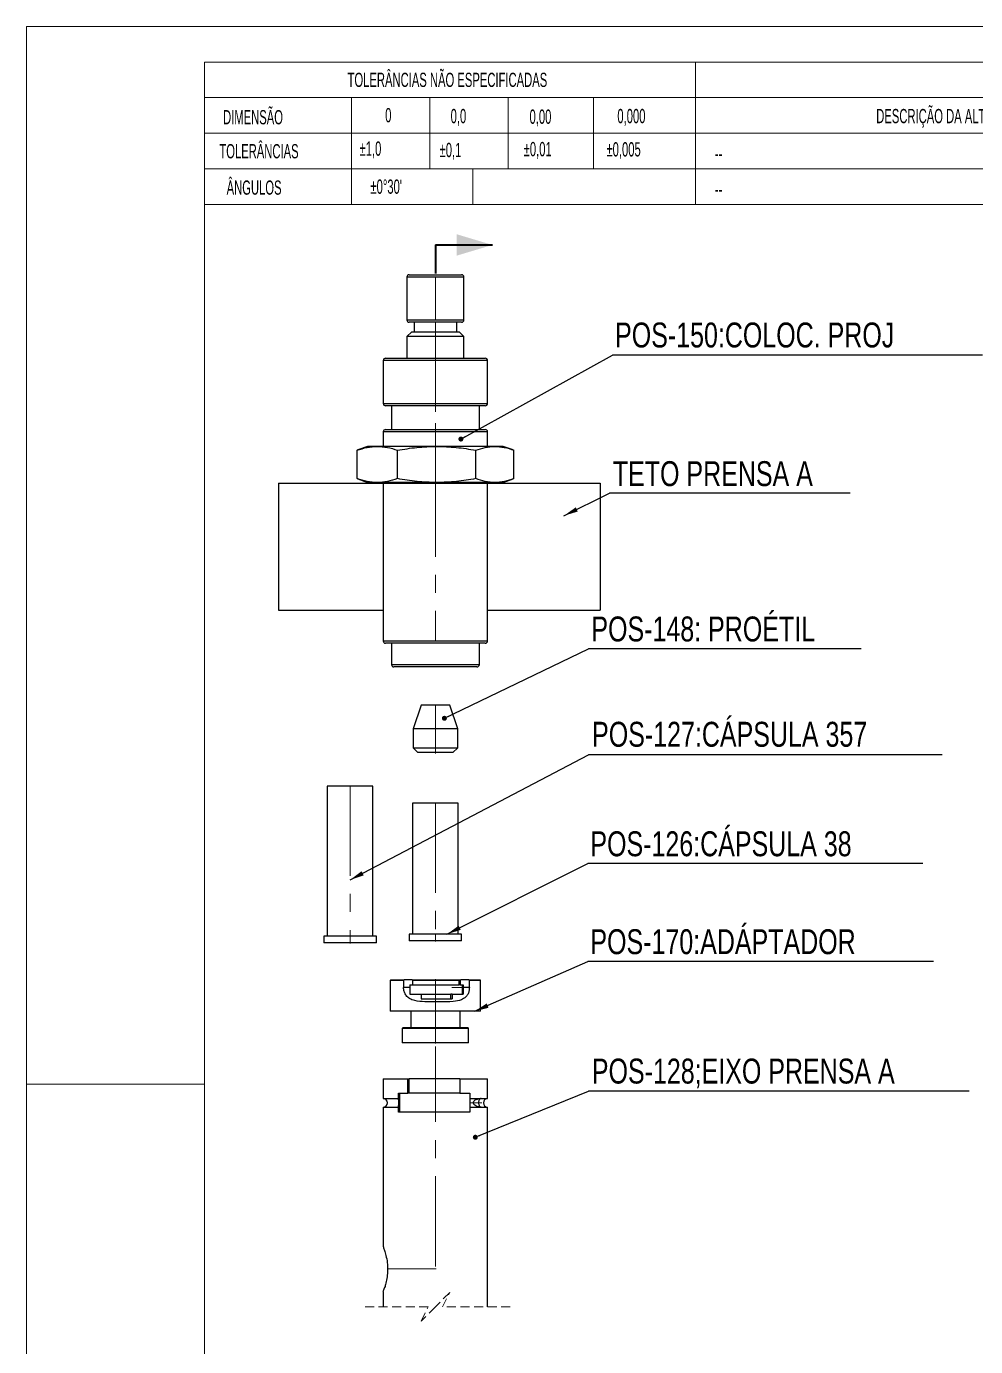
# Model space of a CAD drawing. Header units: millimetres. Extents: x 0 to 315, y 1 to 446.
# Drawn here: x 0 to 200, y 168 to 446 of the extents above; entities that cross this region are included whole.
import ezdxf

# ---------------------------------------------------------------- set-up
doc = ezdxf.new("R2010")
doc.units = ezdxf.units.MM
doc.header["$LTSCALE"] = 1.5
for name, pattern in [('CENTERX2', [20.32, 12.7, -2.54, 2.54, -2.54]), ('HIDDEN', [1.905, 1.27, -0.635]), ('PHANTOM', [12.7, 6.35, -1.27, 1.27, -1.27, 1.27, -1.27])]:
    doc.linetypes.add(name, pattern=pattern)
doc.layers.add('COTAS', color=7, linetype='Continuous')
doc.styles.add('SLDTEXTSTYLE1', font='TXT', dxfattribs={"width": 0.75})
doc.styles.add('SLDTEXTSTYLE2', font='TXT', dxfattribs={"width": 0.589474})
doc.dimstyles.new('SLDDIMSTYLE0', dxfattribs={"dimtxt": 0.18, "dimasz": 1.05, "dimexe": 0, "dimexo": 0.0625, "dimgap": 0, "dimtad": 0, "dimtih": 1, "dimtoh": 1, "dimdec": 0, "dimrnd": 1e-09, "dimzin": 0, "dimdsep": 46, "dimtxsty": 'Standard', "dimblk1": 'DOT', "dimblk2": 'DOT', "dimsah": 1, "dimcen": 0.09, "dimadec": 0, "dimazin": 0, "dimtfac": 1.05, "dimtdec": 0, "dimtofl": 0, "dimtmove": 0, "dimatfit": 3, "dimldrblk": 'DOT', "dimfxl": 0, "dimfrac": 2, "dimtolj": 1, "dimtzin": 0, "dimarcsym": 0})
doc.dimstyles.new('SLDDIMSTYLE1', dxfattribs={"dimtxt": 0.18, "dimasz": 3, "dimexe": 0, "dimexo": 0.0625, "dimgap": 0, "dimtad": 0, "dimtih": 1, "dimtoh": 1, "dimdec": 0, "dimrnd": 1e-09, "dimzin": 0, "dimdsep": 46, "dimtxsty": 'Standard', "dimsah": 1, "dimcen": 0.09, "dimadec": 0, "dimazin": 0, "dimtfac": 3, "dimtdec": 0, "dimtofl": 0, "dimtmove": 0, "dimatfit": 3, "dimfxl": 0, "dimfrac": 2, "dimtolj": 1, "dimtzin": 0, "dimarcsym": 0})

# ---------------------------------------------------------------- blocks, each defined once
blk = doc.blocks.new('Bloco2')
at = {"color": 7, "linetype": 'Continuous', "lineweight": 18}
for p, q in [((315.06, 445.59), (0.06, 445.59)), ((0.06, 445.59), (0.06, 0.09)), ((307.56, 438.09), (37.56, 438.09)), ((37.56, 438.09), (37.56, 7.59)), ((0.06, 222.84), (37.56, 222.84))]:
    blk.add_line(p, q, dxfattribs=at)
blk = doc.blocks.new('SW_BROKEN_VIEW_0')
at = {"color": 0, "linetype": 'Continuous'}
for p, q in [((0, 0), (0, -26.76)), ((0, 0), (67.75, 0)), ((67.75, 0), (67.75, -26.76)), ((0, -26.76), (22.08, -26.76)), ((43.99, -26.76), (67.75, -26.76))]:
    blk.add_line(p, q, dxfattribs=at)
blk = doc.blocks.new('SW_NOTE_0_2')
at = {"layer": 'COTAS', "color": 0}
blk.add_line((77.92, 0), (0, 0), dxfattribs=at)
at = {"layer": 'COTAS', "color": 0, "insert": (0.56, 6.89), "char_height": 5.25, "attachment_point": 1, "style": 'SLDTEXTSTYLE1'}
blk.add_mtext('POS-150:COLOC. PROJ', dxfattribs=at)
blk = doc.blocks.new('_Dot')
at = {"color": 0, "linetype": 'ByBlock', "lineweight": -2}
blk.add_line((-0.5, 0), (-1, 0), dxfattribs=at)
at = {"color": 0, "linetype": 'ByBlock', "const_width": 0.5}
blk.add_lwpolyline([(-0.25, 0, 1), (0.25, 0, 1)], format="xyb", close=True, dxfattribs=at)
blk = doc.blocks.new('SW_NOTE_0_3')
at = {"layer": 'COTAS', "color": 0}
blk.add_line((50.65, 0), (0, 0), dxfattribs=at)
at = {"layer": 'COTAS', "color": 0, "insert": (0.67, 6.77), "char_height": 5.25, "attachment_point": 1, "style": 'SLDTEXTSTYLE1'}
blk.add_mtext('TETO PRENSA A', dxfattribs=at)
blk = doc.blocks.new('SW_NOTE_0_4')
at = {"layer": 'COTAS', "color": 0}
blk.add_line((57.38, 0), (0, 0), dxfattribs=at)
at = {"layer": 'COTAS', "color": 0, "insert": (0.58, 6.79), "char_height": 5.25, "attachment_point": 1, "style": 'SLDTEXTSTYLE1'}
blk.add_mtext('POS-148: PROÉTIL', dxfattribs=at)
blk = doc.blocks.new('SW_NOTE_0_5')
at = {"layer": 'COTAS', "color": 0}
blk.add_line((70.6, 0), (0, 0), dxfattribs=at)
at = {"layer": 'COTAS', "color": 0, "insert": (0.56, 6.8), "char_height": 5.25, "attachment_point": 1, "style": 'SLDTEXTSTYLE1'}
blk.add_mtext('POS-126:CÁPSULA 38', dxfattribs=at)
blk = doc.blocks.new('SW_NOTE_0_6')
at = {"layer": 'COTAS', "color": 0}
blk.add_line((74.48, 0), (0, 0), dxfattribs=at)
at = {"layer": 'COTAS', "color": 0, "insert": (0.73, 6.95), "char_height": 5.25, "attachment_point": 1, "style": 'SLDTEXTSTYLE1'}
blk.add_mtext('POS-127:CÁPSULA 357', dxfattribs=at)
blk = doc.blocks.new('SW_NOTE_0_7')
at = {"layer": 'COTAS', "color": 0}
blk.add_line((72.82, 0), (0, 0), dxfattribs=at)
at = {"layer": 'COTAS', "color": 0, "insert": (0.56, 6.78), "char_height": 5.25, "attachment_point": 1, "style": 'SLDTEXTSTYLE1'}
blk.add_mtext('POS-170:ADÁPTADOR', dxfattribs=at)
blk = doc.blocks.new('SW_NOTE_0_8')
at = {"layer": 'COTAS', "color": 0}
blk.add_line((80.15, 0), (0, 0), dxfattribs=at)
at = {"layer": 'COTAS', "color": 0, "insert": (0.68, 6.88), "char_height": 5.25, "attachment_point": 1, "style": 'SLDTEXTSTYLE1'}
blk.add_mtext('POS-128;EIXO PRENSA A', dxfattribs=at)

msp = doc.modelspace()

# ---------------------------------------------------------------- linework, layer by layer
at = {"color": 7, "linetype": 'Continuous', "lineweight": 18}
for p, q in [((307.51, 438.53), (37.51, 438.53)), ((37.51, 408.53), (37.51, 438.53)), ((140.93, 408.53), (140.93, 438.53)), ((37.51, 431.03), (140.93, 431.03)), ((68.46, 408.53), (68.46, 431.03)), ((84.96, 416.03), (84.96, 431.03)), ((101.46, 416.03), (101.46, 431.03)), ((119.46, 416.03), (119.46, 431.03)), ((140.93, 431.03), (307.51, 431.03)), ((37.51, 423.53), (140.93, 423.53)), ((140.93, 423.53), (307.51, 423.53)), ((37.51, 416.03), (140.93, 416.03)), ((94.05, 416.03), (94.05, 408.53)), ((140.93, 416.03), (307.51, 416.03)), ((37.51, 408.53), (140.93, 408.53)), ((140.93, 408.53), (307.51, 408.53))]:
    msp.add_line(p, q, dxfattribs=at)
at = {"color": 7, "linetype": 'PHANTOM', "lineweight": 35}
msp.add_line((86.17, 400.01), (86.17, 394.01), dxfattribs=at)
at = {"color": 7, "linetype": 'Continuous', "lineweight": 35}
msp.add_line((86.17, 400.01), (98.17, 400.01), dxfattribs=at)
at = {"color": 7, "linetype": 'Continuous', "lineweight": 25}
for p, q in [((80.17, 393.24), (80.17, 384.24)), ((80.67, 393.74), (91.67, 393.74)), ((92.17, 384.24), (92.17, 393.24)), ((91.25, 383.74), (80.67, 383.74)), ((81.67, 383.74), (81.67, 381.74)), ((90.67, 381.74), (90.67, 383.74)), ((91.67, 383.74), (91.25, 383.74)), ((81.17, 381.74), (80.17, 380.74)), ((81.17, 381.74), (91.17, 381.74)), ((92.17, 380.74), (91.17, 381.74)), ((80.17, 380.74), (80.17, 376.14)), ((92.17, 380.74), (80.17, 380.74)), ((92.17, 376.14), (92.17, 380.74)), ((75.17, 375.64), (75.17, 366.64)), ((75.67, 376.14), (96.67, 376.14)), ((97.17, 366.64), (97.17, 375.64)), ((82.16, 366.14), (75.67, 366.14)), ((76.92, 366.14), (76.92, 361.14)), ((96.67, 366.14), (82.16, 366.14)), ((95.42, 361.14), (95.42, 366.14)), ((75.17, 360.64), (75.17, 357.58)), ((75.67, 361.14), (96.67, 361.14)), ((97.17, 357.58), (97.17, 360.64)), ((69.82, 356.82), (69.66, 356.78)), ((69.66, 350.79), (69.66, 356.78)), ((71.87, 357.58), (69.82, 356.83)), ((73.91, 357.58), (71.87, 357.58)), ((86.42, 357.58), (73.91, 357.58)), ((78.16, 350.79), (78.16, 356.78)), ((98.68, 357.58), (86.42, 357.58)), ((94.67, 350.79), (94.67, 356.78)), ((100.47, 357.58), (98.68, 357.58)), ((102.52, 356.83), (100.47, 357.58)), ((102.68, 350.79), (102.68, 356.78)), ((69.66, 350.79), (69.82, 350.74)), ((69.82, 350.73), (71.87, 349.98)), ((100.47, 349.98), (102.52, 350.73)), ((73.91, 349.98), (71.87, 349.98)), ((73.82, 349.98), (74.08, 349.95)), ((86.42, 349.98), (73.91, 349.98)), ((74.08, 349.95), (98.28, 349.95)), ((75.17, 349.95), (75.17, 316.64)), ((98.68, 349.98), (86.42, 349.98)), ((97.17, 316.64), (97.17, 349.95)), ((98.28, 349.95), (98.55, 349.98)), ((100.47, 349.98), (98.68, 349.98)), ((82.16, 316.14), (75.67, 316.14)), ((76.92, 316.14), (76.92, 311.64)), ((96.67, 316.14), (82.16, 316.14)), ((95.42, 311.64), (95.42, 316.14)), ((82.83, 311.14), (77.42, 311.14)), ((94.92, 311.14), (82.83, 311.14)), ((83.17, 303.09), (81.47, 298.09)), ((86.17, 303.09), (83.17, 303.09)), ((89.17, 303.09), (86.17, 303.09)), ((90.87, 298.09), (89.17, 303.09)), ((81.47, 298.09), (81.47, 294.09)), ((86.17, 298.09), (81.47, 298.09)), ((90.87, 298.09), (86.17, 298.09)), ((90.87, 294.09), (90.87, 298.09)), ((81.47, 294.09), (82.47, 293.09)), ((81.47, 294.09), (86.17, 294.09)), ((86.17, 293.09), (82.47, 293.09)), ((86.17, 294.09), (90.87, 294.09)), ((89.87, 293.09), (86.17, 293.09)), ((89.87, 293.09), (90.87, 294.09)), ((63.38, 286.05), (63.38, 254.45)), ((72.98, 286.05), (63.38, 286.05)), ((72.98, 254.45), (72.98, 286.05)), ((81.37, 282.46), (81.37, 254.86)), ((81.42, 282.46), (81.37, 282.46)), ((90.97, 282.46), (81.42, 282.46)), ((90.97, 254.86), (90.97, 282.46)), ((62.63, 254.45), (62.63, 253.05)), ((73.73, 254.45), (62.63, 254.45)), ((73.73, 253.05), (62.63, 253.05)), ((73.73, 253.05), (73.73, 254.45)), ((80.67, 254.86), (80.67, 253.46)), ((80.73, 254.86), (80.67, 254.86)), ((80.73, 253.46), (80.67, 253.46)), ((91.67, 254.86), (80.73, 254.86)), ((91.67, 253.46), (80.73, 253.46)), ((91.67, 253.46), (91.67, 254.86)), ((76.77, 245.21), (76.67, 245.11)), ((76.67, 245.11), (76.67, 238.61)), ((79.47, 245.11), (76.67, 245.11)), ((76.77, 245.21), (79.61, 245.21)), ((79.47, 245.11), (79.61, 245.21)), ((79.47, 245.11), (79.47, 243.61)), ((81.3, 245.21), (79.61, 245.21)), ((81.3, 245.21), (81.4, 245.11)), ((81.3, 245.21), (91.27, 245.21)), ((81.4, 244.21), (81.4, 245.11)), ((91.17, 245.11), (81.4, 245.11)), ((91.17, 245.11), (91.27, 245.21)), ((91.17, 244.21), (91.17, 245.11)), ((91.39, 245.11), (91.17, 245.11)), ((91.27, 245.21), (91.49, 245.21)), ((91.39, 245.11), (91.49, 245.21)), ((91.39, 245.11), (91.39, 244.21)), ((93.18, 245.21), (91.49, 245.21)), ((93.18, 245.21), (93.32, 245.11)), ((93.18, 245.21), (95.57, 245.21)), ((93.32, 243.61), (93.32, 245.11)), ((95.67, 245.11), (93.32, 245.11)), ((95.67, 245.11), (95.57, 245.21)), ((95.67, 238.61), (95.67, 245.11)), ((80.8, 243.61), (79.47, 243.61)), ((80.8, 244.21), (81.4, 244.21)), ((80.8, 244.21), (80.8, 243.61)), ((80.81, 242.21), (83.16, 242.21)), ((81.4, 244.21), (91.17, 244.21)), ((83.16, 242.21), (89.42, 242.21)), ((89.42, 241.21), (89.42, 242.21)), ((89.66, 242.21), (89.42, 242.21)), ((89.66, 242.21), (92.01, 242.21)), ((91.39, 244.21), (91.17, 244.21)), ((91.39, 244.21), (91.99, 244.21)), ((91.77, 244.21), (91.77, 242.21)), ((91.99, 244.21), (91.99, 243.61)), ((93.32, 243.61), (91.99, 243.61)), ((83.19, 241.21), (89.69, 241.21)), ((86.5, 238.61), (76.67, 238.61)), ((80.97, 238.61), (80.97, 235.21)), ((95.67, 238.61), (86.5, 238.61)), ((91.37, 235.21), (91.37, 238.61)), ((79.37, 235.21), (79.17, 235.01)), ((79.17, 235.01), (79.17, 232.01)), ((86.41, 235.01), (79.17, 235.01)), ((79.37, 235.21), (86.41, 235.21)), ((86.41, 235.21), (92.97, 235.21)), ((93.17, 235.01), (86.41, 235.01)), ((93.17, 235.01), (92.97, 235.21)), ((93.17, 232.01), (93.17, 235.01)), ((86.41, 232.01), (79.17, 232.01)), ((93.17, 232.01), (86.41, 232.01)), ((75.17, 224.36), (75.17, 220.26)), ((75.17, 224.36), (80.34, 224.36)), ((80.34, 221.36), (80.34, 224.36)), ((80.34, 224.36), (80.67, 224.36)), ((80.67, 221.36), (80.67, 224.36)), ((91.33, 224.36), (80.67, 224.36)), ((91.33, 224.36), (91.33, 221.36)), ((91.33, 224.36), (97.17, 224.36)), ((97.17, 220.26), (97.17, 224.36)), ((75.17, 220.26), (78.39, 220.26)), ((78.39, 220.26), (78.39, 221.36)), ((78.39, 221.36), (80.34, 221.36)), ((78.67, 217.36), (78.67, 221.36)), ((80.67, 221.36), (80.34, 221.36)), ((91.33, 221.36), (80.67, 221.36)), ((91.33, 221.36), (93.39, 221.36)), ((93.39, 221.36), (93.39, 220.26)), ((93.39, 220.26), (95.79, 220.26)), ((95.79, 220.26), (97.17, 220.26)), ((75.17, 218.46), (75.17, 189.14)), ((75.17, 218.46), (78.39, 218.46)), ((78.39, 217.36), (78.39, 218.46)), ((93.39, 217.36), (78.39, 217.36)), ((93.39, 218.46), (93.39, 217.36)), ((93.39, 218.46), (95.79, 218.46)), ((95.79, 218.46), (95.92, 218.46)), ((95.92, 218.46), (97.17, 218.46)), ((97.17, 176.38), (97.17, 218.46)), ((75.17, 179.61), (75.17, 176.38))]:
    msp.add_line(p, q, dxfattribs=at)
at = {"color": 8, "linetype": 'Continuous', "lineweight": 25}
for p, q in [((92.17, 393.24), (80.17, 393.24)), ((80.17, 384.24), (91.72, 384.24)), ((91.72, 384.24), (92.17, 384.24)), ((97.17, 375.64), (75.17, 375.64)), ((75.17, 366.64), (81.97, 366.64)), ((81.97, 366.64), (97.17, 366.64)), ((97.17, 360.64), (75.17, 360.64)), ((75.17, 316.64), (81.97, 316.64)), ((81.97, 316.64), (97.17, 316.64)), ((76.92, 311.64), (82.64, 311.64)), ((82.64, 311.64), (95.42, 311.64))]:
    msp.add_line(p, q, dxfattribs=at)
at = {"color": 7, "linetype": 'HIDDEN', "lineweight": 18}
for p, q in [((89.17, 179.38), (86.17, 176.38)), ((87.67, 176.38), (89.17, 179.38)), ((84.67, 176.38), (70.41, 176.38)), ((86.17, 176.38), (83.17, 173.38)), ((83.17, 173.38), (84.67, 176.38)), ((101.93, 176.38), (87.67, 176.38))]:
    msp.add_line(p, q, dxfattribs=at)
at = {"color": 7, "linetype": 'Continuous', "lineweight": 25}
for centre, radius, start, end in [((80.67, 393.24), 0.5, 90.0004, 180.0006), ((91.67, 393.24), 0.5, 359.9994, 89.9997), ((80.67, 384.24), 0.5, 179.9994, 269.9996), ((91.67, 384.24), 0.5, 270.0003, 0.0006), ((75.67, 375.64), 0.5, 90.0002, 180.0007), ((96.67, 375.64), 0.5, 359.9994, 89.9996), ((75.67, 366.64), 0.5, 179.9993, 269.9998), ((96.67, 366.64), 0.5, 270.0004, 0.0006), ((75.67, 360.64), 0.5, 90.0002, 180.0007), ((96.67, 360.64), 0.5, 359.9994, 89.9996), ((75.67, 316.64), 0.5, 180.0001, 269.9998), ((96.67, 316.64), 0.5, 270.0004, 359.9997), ((77.42, 311.64), 0.5, 180.0003, 269.9996), ((94.92, 311.64), 0.5, 270.0004, 359.9997), ((157.79, 243.58), 76.99, 179.9757, 181.0176), ((120.12, 242.82), 36.96, 180.9355, 182.4862), ((126.62, 242.82), 36.97, 180.9355, 182.4862), ((168.99, 243.58), 76.99, 179.9757, 181.0176), ((75.17, 219.36), 0.9, 270.0001, 89.9999), ((97.17, 219.36), 0.9, 90, 270)]:
    msp.add_arc(centre, radius, start, end, dxfattribs=at)
for points, knots in [([(69.66, 356.78), (70.36, 357), (71.74, 357.46), (73.19, 357.54), (73.91, 357.58)], [0, 0, 0, 0, 0.5040222, 1, 1, 1, 1]), ([(73.91, 357.58), (74.63, 357.54), (76.08, 357.46), (77.46, 357.01), (78.16, 356.78)], [0, 0, 0, 0, 0.491889, 1, 1, 1, 1]), ([(78.16, 356.78), (79.53, 357), (82.26, 357.46), (85.03, 357.54), (86.42, 357.58)], [0, 0, 0, 0, 0.498113, 1, 1, 1, 1]), ([(86.42, 357.58), (87.8, 357.54), (90.57, 357.46), (93.3, 357.01), (94.67, 356.78)], [0, 0, 0, 0, 0.49778, 1, 1, 1, 1]), ([(94.67, 356.78), (95.33, 357), (96.63, 357.45), (98, 357.54), (98.68, 357.58)], [0, 0, 0, 0, 0.505018, 1, 1, 1, 1]), ([(98.68, 357.58), (99.35, 357.54), (100.72, 357.46), (102.02, 357.01), (102.68, 356.78)], [0, 0, 0, 0, 0.490897, 1, 1, 1, 1]), ([(73.91, 349.98), (73.2, 350.02), (71.75, 350.11), (70.36, 350.56), (69.66, 350.79)], [0, 0, 0, 0, 0.491889, 1, 1, 1, 1]), ([(78.16, 350.79), (77.47, 350.56), (76.08, 350.11), (74.63, 350.02), (73.91, 349.98)], [0, 0, 0, 0, 0.504022, 1, 1, 1, 1]), ([(86.42, 349.98), (85.04, 350.02), (82.27, 350.1), (79.54, 350.56), (78.16, 350.79)], [0, 0, 0, 0, 0.49778, 1, 1, 1, 1]), ([(94.67, 350.79), (93.31, 350.56), (90.58, 350.1), (87.81, 350.02), (86.42, 349.98)], [0, 0, 0, 0, 0.498113, 1, 1, 1, 1]), ([(98.68, 349.98), (98, 350.02), (96.63, 350.11), (95.33, 350.56), (94.67, 350.79)], [0, 0, 0, 0, 0.490896, 1, 1, 1, 1]), ([(102.68, 350.79), (102.02, 350.56), (100.73, 350.11), (99.36, 350.02), (98.68, 349.98)], [0, 0, 0, 0, 0.5050178, 1, 1, 1, 1]), ([(93.32, 243.61), (93.3, 243.35), (93.27, 242.85), (93, 242.15), (92.49, 241.48), (91.45, 240.87), (89.53, 240.59), (86.96, 240.63), (84.25, 240.59), (82.1, 240.72), (80.74, 241.21), (80, 241.87), (79.6, 242.62), (79.48, 243.22), (79.47, 243.56), (79.47, 243.61)], [0, 0, 0, 0, 0.045557, 0.088307, 0.129647, 0.191832, 0.293757, 0.465235, 0.645126, 0.770737, 0.841288, 0.894985, 0.940768, 0.989901, 1, 1, 1, 1]), ([(78.39, 218.46), (78.39, 218.46), (78.42, 218.47), (78.4, 218.61), (78.43, 218.75), (78.43, 218.97), (78.44, 219.19), (78.44, 219.41), (78.44, 219.63), (78.43, 219.84), (78.42, 220.05), (78.42, 220.19), (78.4, 220.25), (78.39, 220.26)], [0, 0, 0, 0, 0.000357, 0.048919, 0.162187, 0.282272, 0.399772, 0.531474, 0.642057, 0.764539, 0.890348, 0.984483, 1, 1, 1, 1]), ([(93.39, 220.26), (93.39, 220.26), (93.42, 220.21), (93.4, 220.07), (93.42, 219.88), (93.43, 219.67), (93.43, 219.45), (93.43, 219.24), (93.43, 219.03), (93.43, 218.82), (93.4, 218.64), (93.42, 218.5), (93.39, 218.46), (93.39, 218.46)], [0, 0, 0, 0, 0.008074, 0.095402, 0.213205, 0.333571, 0.448708, 0.570558, 0.676064, 0.800784, 0.923053, 0.996174, 1, 1, 1, 1]), ([(95.79, 218.46), (95.79, 218.46), (95.52, 218.46), (95.12, 218.52), (94.64, 218.73), (94.38, 218.91), (94.22, 219.11), (94.16, 219.27), (94.15, 219.42), (94.2, 219.58), (94.33, 219.77), (94.65, 220.02), (95.16, 220.21), (95.58, 220.26), (95.79, 220.26), (95.79, 220.26)], [0, 0, 0, 0, 0.001376, 0.200532, 0.293815, 0.390222, 0.434246, 0.479848, 0.514706, 0.549222, 0.599918, 0.684809, 0.847247, 0.998624, 1, 1, 1, 1]), ([(95.79, 220.26), (95.79, 220.26), (95.71, 220.26), (95.53, 220.18), (95.38, 219.97), (95.28, 219.71), (95.25, 219.44), (95.26, 219.17), (95.31, 218.94), (95.4, 218.73), (95.53, 218.56), (95.67, 218.47), (95.76, 218.46), (95.79, 218.46), (95.79, 218.46)], [0, 0, 0, 0, 0.001376, 0.106891, 0.230722, 0.342457, 0.469469, 0.585419, 0.690444, 0.789396, 0.882857, 0.969775, 0.998624, 1, 1, 1, 1]), ([(75.17, 189.14), (75.2, 189.03), (75.3, 188.67), (75.56, 187.92), (75.87, 186.75), (76.11, 185.3), (76.12, 183.77), (75.98, 182.4), (75.59, 181.07), (75.56, 180.5), (75.02, 179.52), (75.18, 179.61), (75.19, 179.61)], [0, 0, 0, 0, 0.034505, 0.116251, 0.243701, 0.404887, 0.565729, 0.7089, 0.838881, 0.944592, 0.99856, 1, 1, 1, 1])]:
    msp.add_open_spline(points, degree=3, knots=knots, dxfattribs=at)
at = {"color": 7, "linetype": 'Continuous', "lineweight": 35}
msp.add_solid([(98.17, 400.01), (90.67, 402.26), (90.67, 397.76)], dxfattribs=at)
at = {"layer": 'COTAS', "linetype": 'CENTERX2', "lineweight": 18}
for p, q in [((86.17, 393.39), (86.17, 384.09)), ((86.17, 383.89), (86.17, 316.49)), ((86.18, 343.46), (86.18, 366.38)), ((86.17, 298.09), (86.17, 303.24)), ((86.17, 298.09), (86.17, 294.09)), ((86.17, 294.09), (86.17, 292.94)), ((68.18, 286.2), (68.18, 254.45)), ((86.17, 282.61), (86.17, 254.86)), ((68.18, 254.45), (68.18, 252.9)), ((86.17, 254.86), (86.17, 253.31)), ((86.17, 245.36), (86.17, 231.86)), ((92.25, 243.61), (89.6, 243.61)), ((86.17, 184.84), (86.17, 231.2)), ((95.94, 219.36), (93.34, 219.36)), ((86.32, 184.36), (76.13, 184.36))]:
    msp.add_line(p, q, dxfattribs=at)

# ---------------------------------------------------------------- block references
at = {"color": 7, "linetype": 'Continuous'}
msp.add_blockref('SW_BROKEN_VIEW_0', (53.09, 349.87), dxfattribs=at)
at = {"layer": 'COTAS'}
for name, p in [('Bloco2', (-0.05, 0.44)), ('SW_NOTE_0_2', (123.45, 376.78)), ('SW_NOTE_0_3', (122.87, 347.7)), ('SW_NOTE_0_4', (118.44, 314.97)), ('SW_NOTE_0_6', (118.44, 292.63)), ('SW_NOTE_0_5', (118.25, 269.72)), ('SW_NOTE_0_7', (118.25, 249.12)), ('SW_NOTE_0_8', (118.44, 221.77))]:
    msp.add_blockref(name, p, dxfattribs=at)

# ---------------------------------------------------------------- texts
at = {"color": 7, "linetype": 'Continuous', "lineweight": 0, "char_height": 3, "style": 'SLDTEXTSTYLE2'}
for s, insert, attachment_point in [('TOLERÂNCIAS NÃO ESPECIFICADAS', (88.69, 436.28), 2), ('DIMENSÃO', (41.44, 428.41), 1), ('0', (75.59, 428.84), 1), ('0,0', (89.37, 428.65), 1), ('0,00', (105.99, 428.52), 1), ('0,000', (124.49, 428.65), 1), ('DESCRIÇÃO DA ALTERAÇÃO', (179.02, 428.65), 1), ('TOLERÂNCIAS', (40.66, 421.25), 1), ('±1,0', (70.19, 421.8), 1), ('±0,1', (87.05, 421.51), 1), ('±0,01', (104.76, 421.69), 1), ('±0,005', (122.2, 421.64), 1), ('--', (145.04, 420.73), 1), ('ÂNGULOS', (42.19, 413.59), 1), ("±0°30'", (72.48, 413.79), 1), ('--', (145.04, 413.23), 1)]:
    msp.add_mtext(s, dxfattribs=dict(at, insert=insert, attachment_point=attachment_point))

# ---------------------------------------------------------------- leaders
at = {"layer": 'COTAS'}
for points, dimstyle in [([(91.53, 359.13), (123.45, 376.78)], 'SLDDIMSTYLE0'), ([(113.25, 342.99), (122.87, 347.7)], 'SLDDIMSTYLE1'), ([(88.05, 300.32), (118.44, 314.97)], 'SLDDIMSTYLE0'), ([(68.18, 266.28), (118.44, 292.63)], 'SLDDIMSTYLE1'), ([(88.6, 254.86), (118.25, 269.72)], 'SLDDIMSTYLE1'), ([(94.42, 238.61), (118.25, 249.12)], 'SLDDIMSTYLE1'), ([(94.57, 212.1), (118.44, 221.77)], 'SLDDIMSTYLE0')]:
    msp.add_leader(points, dimstyle=dimstyle, dxfattribs=at)

doc.saveas('drawing.dxf')
